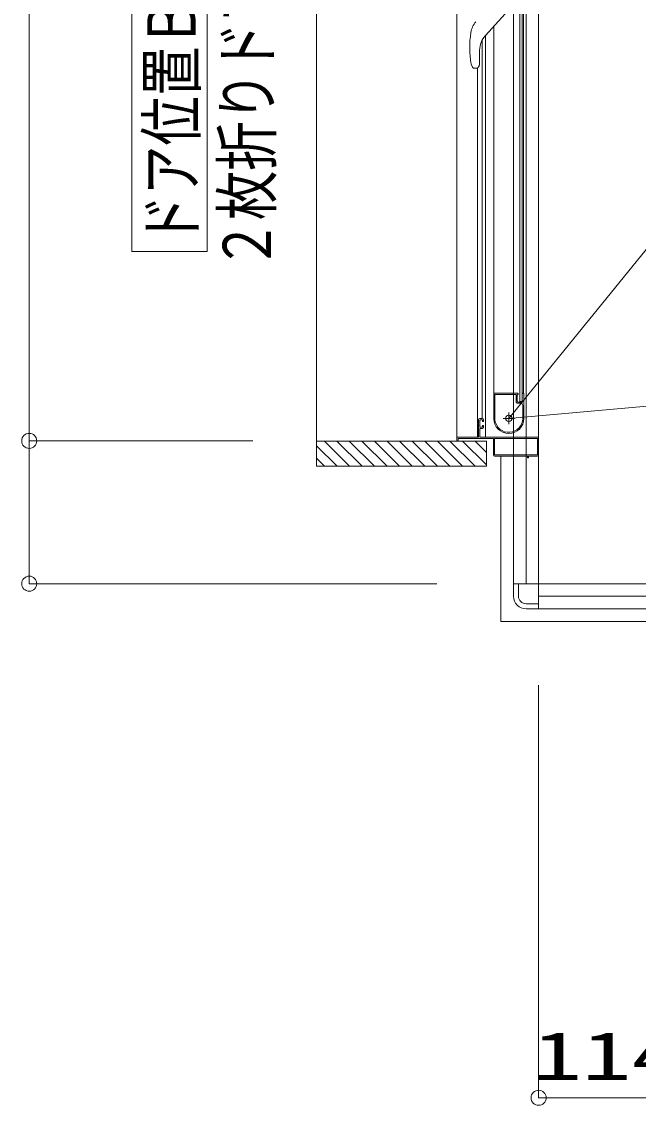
# Model space of a CAD drawing. Units: millimetres on the paper. Extents: x -305 to 305, y -152 to 152.
# Drawn here: x -47.98 to -23.47, y 11.82 to 54.93 of the extents above; entities that cross this region are included whole.
import ezdxf
from ezdxf.enums import TextEntityAlignment as Align

# ---------------------------------------------------------------- set-up
doc = ezdxf.new("R2010")
doc.units = ezdxf.units.MM
doc.linetypes.add('LONG_CHAIN', pattern=[21, 18, -1, 1, -1])
doc.linetypes.add('LONG_DOUBLE_CHAIN', pattern=[21.8, 18, -1, 0.6, -0.6, 0.6, -1])
doc.layers.add('0-0_0', color=7, linetype='Continuous', lineweight=9)
doc.layers.add('0-1_VIEW0001', color=7, linetype='Continuous', lineweight=9)
doc.styles.add('ＭＳ ゴシック', font='')
doc.styles.get('ＭＳ ゴシック').set_extended_font_data('MS Gothic')

# ---------------------------------------------------------------- blocks, each defined once
blk = doc.blocks.new('_ORIGIN')
at = {"layer": '0-0_0'}
blk.add_line((0, 0), (-1, 0), dxfattribs=at)
blk.add_circle((0, 0), 0.5, dxfattribs=at)

msp = doc.modelspace()

# ---------------------------------------------------------------- linework, layer by layer
at = {"layer": '0-1_VIEW0001'}
for p, q in [((-27.434, 31.573), (-27.434, 103.573)), ((-28.434, 32.573), (-28.434, 102.573)), ((-27.934, 32.573), (-27.934, 102.573)), ((-36.259, 77.847), (-36.259, 37.248)), ((-30.684, 38.398), (-30.684, 76.748)), ((-47.683, 38.853), (-47.683, 76.303)), ((-43.61, 45.785), (-43.61, 69.785)), ((-40.61, 45.785), (-40.61, 69.785)), ((-27.434, 58.298), (-27.434, 37.698)), ((-28.184, 56.148), (-28.184, 39.823)), ((-28.084, 56.148), (-28.084, 39.823)), ((-28.373, 55.661), (-29.551, 54.373)), ((-28.034, 55.823), (-28.034, 40.148)), ((-29.541, 38.398), (-29.541, 54.385)), ((-29.219, 39.148), (-29.219, 54.736)), ((-29.681, 39.148), (-29.681, 54.188)), ((-29.778, 53.789), (-29.778, 53.27)), ((-30.112, 53.236), (-30.068, 53.121)), ((-30.041, 53.087), (-30.068, 53.121)), ((-30.041, 53.087), (-30.04, 53.086)), ((-29.916, 53.073), (-29.998, 53.073)), ((-29.857, 38.398), (-29.857, 53.073)), ((-29.84, 53.109), (-29.841, 53.106)), ((-40.61, 45.785), (-43.61, 45.785)), ((-29.209, 40.148), (-28.268, 40.148)), ((-29.169, 39.074), (-29.169, 40.088)), ((-29.159, 40.098), (-28.339, 40.098)), ((-28.329, 40.088), (-28.329, 39.828)), ((-28.255, 40.141), (-28.246, 40.127)), ((-28.244, 40.119), (-28.244, 40.113)), ((-28.082, 40.127), (-28.073, 40.141)), ((-28.061, 40.148), (-28.034, 40.148)), ((-28.019, 40.133), (-28.019, 39.148)), ((-28.284, 40.073), (-28.284, 39.848)), ((-28.254, 39.753), (-28.139, 39.753)), ((-28.234, 39.798), (-28.109, 39.798)), ((-28.184, 39.823), (-28.084, 39.823)), ((-28.064, 39.678), (-28.064, 39.148)), ((-29.819, 38.413), (-29.819, 39.098)), ((-29.769, 39.148), (-29.669, 39.148)), ((-29.769, 39.078), (-29.769, 38.808)), ((-29.684, 39.093), (-29.754, 39.093)), ((-29.754, 38.793), (-29.684, 38.793)), ((-29.669, 39.033), (-29.669, 39.078)), ((-29.669, 38.808), (-29.669, 38.853)), ((-29.634, 39.018), (-29.654, 39.018)), ((-29.654, 38.868), (-29.634, 38.868)), ((-29.619, 39.098), (-29.619, 39.033)), ((-29.619, 38.853), (-29.619, 38.798)), ((-30.684, 38.263), (-30.684, 38.383)), ((-30.669, 38.398), (-29.834, 38.398)), ((-29.769, 38.733), (-29.769, 38.413)), ((-29.669, 38.748), (-29.754, 38.748)), ((-29.754, 38.398), (-27.459, 38.398)), ((-38.799, 38.253), (-47.683, 38.253)), ((-38.799, 38.253), (-47.683, 38.253)), ((-36.259, 38.248), (-29.509, 38.248)), ((-36.259, 38.063), (-35.444, 37.248)), ((-35.949, 38.248), (-34.949, 37.248)), ((-35.454, 38.248), (-34.454, 37.248)), ((-34.959, 38.248), (-33.959, 37.248)), ((-34.459, 38.248), (-33.459, 37.248)), ((-33.959, 38.248), (-32.959, 37.248)), ((-33.459, 38.248), (-32.459, 37.248)), ((-32.959, 38.248), (-31.959, 37.248)), ((-32.459, 38.248), (-31.459, 37.248)), ((-31.959, 38.248), (-30.959, 37.248)), ((-31.459, 38.248), (-30.459, 37.248)), ((-30.959, 38.248), (-29.959, 37.248)), ((-30.634, 38.333), (-30.634, 38.263)), ((-29.249, 38.348), (-30.619, 38.348)), ((-30.459, 38.248), (-29.509, 37.298)), ((-29.959, 38.248), (-29.509, 37.798)), ((-29.234, 37.698), (-29.234, 38.333)), ((-29.189, 37.708), (-29.189, 38.333)), ((-29.174, 38.348), (-27.494, 38.348)), ((-27.479, 38.333), (-27.479, 37.708)), ((-47.683, 33.173), (-47.683, 37.653)), ((-36.259, 37.568), (-35.939, 37.248)), ((-27.889, 37.648), (-29.184, 37.648)), ((-27.494, 37.693), (-29.174, 37.693)), ((-28.434, 32.573), (-28.434, 37.648)), ((-27.874, 37.583), (-27.874, 37.633)), ((-27.844, 37.573), (-27.864, 37.573)), ((-27.834, 37.633), (-27.834, 37.583)), ((-27.484, 37.648), (-27.819, 37.648)), ((-31.474, 32.573), (-47.683, 32.573)), ((-28.434, 32.573), (-28.034, 32.573)), ((-28.434, 32.573), (-28.434, 32.073)), ((-28.234, 32.573), (-28.234, 32.073)), ((-27.434, 32.073), (62.566, 32.073)), ((-27.434, 31.973), (-27.434, 31.573)), ((-27.934, 31.773), (-27.434, 31.773)), ((-27.934, 31.573), (-27.434, 31.573)), ((-27.434, 31.573), (62.566, 31.573)), ((-27.434, 31.573), (-22.359, 31.573)), ((-27.434, 28.533), (-27.434, 12.125)), ((-22.359, 12.125), (-26.834, 12.125))]:
    msp.add_line(p, q, dxfattribs=at)
at = {"layer": '0-1_VIEW0001', "linetype": 'LONG_DOUBLE_CHAIN'}
for p, q in [((-28.619, 39.148), (-17.859, 52.408)), ((-12.755, 40.536), (-28.619, 39.148)), ((-28.934, 37.648), (-28.934, 31.073)), ((-22.359, 31.073), (-28.934, 31.073))]:
    msp.add_line(p, q, dxfattribs=at)
at = {"layer": '0-1_VIEW0001', "linetype": 'LONG_CHAIN'}
for p, q in [((-28.619, 38.918), (-28.619, 39.378)), ((-28.849, 39.148), (-28.389, 39.148))]:
    msp.add_line(p, q, dxfattribs=at)
at = {"layer": '0-1_VIEW0001', "color": 5}
msp.add_line((-29.509, 38.248), (-36.259, 38.248), dxfattribs=at)
at = {"layer": '0-1_VIEW0001'}
for points in [[(-28.434, 32.573), (63.566, 32.573), (63.566, 102.573)], [(-29.998, 53.073), (-30, 53.073), (-30.002, 53.074), (-30.005, 53.074), (-30.007, 53.074), (-30.009, 53.074), (-30.011, 53.075), (-30.013, 53.075), (-30.016, 53.075), (-30.018, 53.076), (-30.02, 53.076), (-30.022, 53.077), (-30.025, 53.078), (-30.027, 53.078), (-30.029, 53.079), (-30.031, 53.08), (-30.033, 53.081), (-30.035, 53.082), (-30.037, 53.083), (-30.039, 53.085), (-30.04, 53.086)], [(-29.839, 53.109), (-29.838, 53.11), (-29.838, 53.111), (-29.837, 53.112), (-29.836, 53.113), (-29.835, 53.114), (-29.834, 53.116), (-29.833, 53.117), (-29.831, 53.118), (-29.83, 53.12), (-29.829, 53.121), (-29.828, 53.122), (-29.827, 53.124), (-29.826, 53.125), (-29.825, 53.127), (-29.824, 53.128), (-29.823, 53.13), (-29.822, 53.131), (-29.821, 53.133), (-29.82, 53.135), (-29.818, 53.138), (-29.816, 53.141), (-29.814, 53.144), (-29.812, 53.147), (-29.81, 53.151), (-29.808, 53.154), (-29.806, 53.158), (-29.804, 53.161), (-29.802, 53.165), (-29.8, 53.169), (-29.799, 53.173), (-29.797, 53.177), (-29.796, 53.18), (-29.794, 53.184), (-29.793, 53.188), (-29.791, 53.192), (-29.79, 53.196), (-29.789, 53.2), (-29.787, 53.205), (-29.786, 53.209)], [(-29.786, 53.209), (-29.785, 53.213), (-29.784, 53.217), (-29.783, 53.221), (-29.782, 53.226), (-29.782, 53.23), (-29.781, 53.234), (-29.78, 53.238), (-29.78, 53.243), (-29.779, 53.247), (-29.779, 53.252), (-29.779, 53.254), (-29.778, 53.256), (-29.778, 53.258), (-29.778, 53.26), (-29.778, 53.262), (-29.778, 53.264), (-29.778, 53.267), (-29.778, 53.269), (-29.778, 53.271), (-29.778, 53.273)], [(-36.259, 37.248), (-29.509, 37.248), (-29.509, 38.249)]]:
    msp.add_lwpolyline(points, dxfattribs=at)
msp.add_circle((-28.619, 39.148), 0.125, dxfattribs=at)
at = {"layer": '0-1_VIEW0001', "linetype": 'LONG_DOUBLE_CHAIN'}
msp.add_arc((-28.619, 41.648), 15.925, 356.0027, 90, dxfattribs=at)
at = {"layer": '0-1_VIEW0001'}
for centre, radius, start, end in [((-29.238, 54.355), 0.9, 140.5, 170.7116), ((-26.504, 53.908), 3.67, 170.7116, 190.5453), ((-28.913, 53.789), 0.865, 137.5638, 180), ((-29.916, 53.173), 0.1, 270, 318.1897), ((-29.209, 40.138), 0.01, 90, 180), ((-29.159, 40.088), 0.01, 90, 180), ((-28.339, 40.088), 0.01, 0, 90), ((-28.259, 40.073), 0.025, 90, 180), ((-28.268, 40.133), 0.015, 30.9638, 90), ((-28.259, 40.113), 0.015, 270, 0), ((-28.259, 40.119), 0.015, 0, 30.9638), ((-28.069, 40.119), 0.015, 149.0362, 180), ((-28.061, 40.133), 0.015, 90, 149.0362), ((-28.034, 40.133), 0.015, 0, 90), ((-28.254, 39.828), 0.075, 180, 270), ((-28.234, 39.848), 0.05, 180, 270), ((-28.139, 39.678), 0.075, 0, 90), ((-28.109, 39.823), 0.025, 270, 0), ((-29.204, 39.248), 0.015, 177.3065, 180), ((-29.769, 39.098), 0.05, 90, 180), ((-29.754, 39.078), 0.015, 90, 180), ((-29.754, 38.808), 0.015, 180, 270), ((-29.684, 39.078), 0.015, 0, 90), ((-29.684, 38.808), 0.015, 270, 0), ((-29.669, 39.098), 0.05, 0, 90), ((-29.654, 39.033), 0.015, 180, 270), ((-29.654, 38.853), 0.015, 90, 180), ((-29.669, 38.798), 0.05, 270, 0), ((-29.634, 39.033), 0.015, 270, 0), ((-29.634, 38.853), 0.015, 0, 90), ((-28.619, 39.148), 0.6, 180, 0), ((-28.619, 39.148), 0.555, 187.7671, 0), ((-29.159, 39.074), 0.01, 180, 187.7671), ((-30.669, 38.383), 0.015, 90, 180), ((-29.834, 38.413), 0.015, 270, 0), ((-29.754, 38.733), 0.015, 90, 180), ((-29.754, 38.413), 0.015, 180, 270), ((-27.459, 38.373), 0.025, 0, 90), ((-30.669, 38.263), 0.015, 180, 270), ((-30.649, 38.263), 0.015, 270, 0), ((-30.619, 38.333), 0.015, 90, 180), ((-29.249, 38.333), 0.015, 0, 90), ((-29.174, 38.333), 0.015, 90, 180), ((-27.494, 38.333), 0.015, 0, 90), ((-29.184, 37.698), 0.05, 180, 270), ((-29.174, 37.708), 0.015, 180, 270), ((-27.889, 37.633), 0.015, 0, 90), ((-27.864, 37.583), 0.01, 180, 270), ((-27.844, 37.583), 0.01, 270, 0), ((-27.819, 37.633), 0.015, 90, 180), ((-27.494, 37.708), 0.015, 270, 0), ((-27.484, 37.698), 0.05, 270, 0), ((-27.934, 32.073), 0.5, 180, 270), ((-27.934, 32.073), 0.3, 180, 270)]:
    msp.add_arc(centre, radius, start, end, dxfattribs=at)

# ---------------------------------------------------------------- block references
at = {"layer": '0-1_VIEW0001', "xscale": 0.6, "yscale": 0.6}
for p, rotation in [((-47.683, 38.253), 270), ((-47.683, 38.253), 90), ((-47.683, 32.573), 270), ((-27.434, 12.125), 180)]:
    msp.add_blockref('_ORIGIN', p, dxfattribs=dict(at, rotation=rotation))

# ---------------------------------------------------------------- texts
at = {"layer": '0-1_VIEW0001', "style": 'ＭＳ ゴシック', "width": 0.75}
for s, p in [('２枚折りドア／スイングドア', (-37.493, 45.07)), ('ドア位置ＢＬ\u3000１００移動', (-40.49, 46.07))]:
    msp.add_text(s, height=1.921, rotation=90, dxfattribs=at).set_placement(p, align=Align.BOTTOM_LEFT)
at = {"layer": '0-1_VIEW0001', "style": 'ＭＳ ゴシック', "width": 1.5}
msp.add_text('114', height=1.921, dxfattribs=at).set_placement((-27.667, 12.255), align=Align.BOTTOM_LEFT)

doc.saveas('drawing.dxf')
